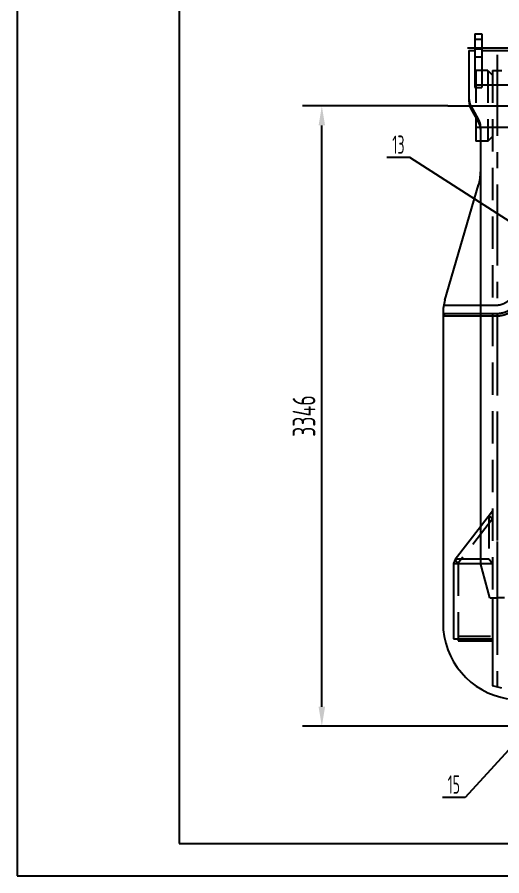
# Model space of a CAD drawing. Header units: millimetres. Extents: x 0 to 14700, y 0 to 10395.
# Drawn here: x 0 to 2616, y 0 to 4632 of the extents above; entities that cross this region are included whole.
import ezdxf
from ezdxf.enums import TextEntityAlignment as Align

# ---------------------------------------------------------------- set-up
doc = ezdxf.new("R2010")
doc.units = ezdxf.units.MM
doc.header["$LTSCALE"] = 350
doc.linetypes.add('F', pattern=[0.75, 0.5, -0.25])
doc.linetypes.add('G', pattern=[2, 1.25, -0.25, 0.25, -0.25])
for name, color, linetype in [('01', 7, 'Continuous'), ('02', 1, 'Continuous'), ('04', 2, 'F'), ('05', 4, 'G'), ('08', 1, 'Continuous'), ('11', 3, 'Continuous')]:
    doc.layers.add(name, color=color, linetype=linetype)
doc.styles.get("Standard").update_dxf_attribs({"font": 'isocp', "width": 0.707, "bigfont": 'intecad.shx'})
doc.dimstyles.new('INTE', dxfattribs={"dimscale": 35, "dimtxt": 3.5, "dimasz": 3, "dimexe": 3, "dimexo": 0, "dimgap": 1, "dimtad": 1, "dimdec": 3, "dimdsep": 46, "dimtxsty": 'Standard', "dimcen": 0, "dimclrd": 1, "dimclre": 1, "dimclrt": 3, "dimadec": 4, "dimazin": 0, "dimtfac": 1, "dimtdec": 3, "dimtmove": 0, "dimatfit": 0, "dimfxl": 1, "dimarcsym": 0})

# ---------------------------------------------------------------- blocks, each defined once
blk = doc.blocks.new('*D113')
at = {"layer": '08', "color": 1, "lineweight": -2}
for p, q in [((2323.8, 4153.1), (1539.5, 4153.1)), ((1644.5, 912.1), (1644.5, 4048.1)), ((4483.6, 807.1), (1539.5, 807.1))]:
    blk.add_line(p, q, dxfattribs=at)
at = {"layer": '08', "color": 1}
for points in [[(1627, 4048.1), (1662, 4048.1), (1644.5, 4153.1)], [(1627, 912.1), (1662, 912.1), (1644.5, 807.1)]]:
    blk.add_solid(points, dxfattribs=at)
at = {"layer": 'Defpoints', "color": 0}
for p in [(1644.5, 4153.1), (2323.8, 4153.1), (4483.6, 807.1)]:
    blk.add_point(p, dxfattribs=at)
at = {"layer": '08', "color": 3, "insert": (1548.2, 2480.1), "char_height": 122.5, "attachment_point": 5, "rotation": 90}
blk.add_mtext('3346', dxfattribs=at)
blk = doc.blocks.new('*U127')
at = {"layer": '01'}
for points in [[(25, 292), (25, 5)], [(25, 5), (415, 5)]]:
    blk.add_lwpolyline(points, dxfattribs=at)
at = {"layer": '02'}
for points in [[(0, 297), (0, 0)], [(0, 0), (420, 0)]]:
    blk.add_lwpolyline(points, dxfattribs=at)

msp = doc.modelspace()

# ---------------------------------------------------------------- hatches: boundary and pattern name
at = {"layer": '02'}
msp.add_hatch(color=256, dxfattribs=at).paths.add_polyline_path([(2311.6213, 3033.0924), (2298.6213, 3033.0924), (2298.6213, 3020.0924)])

# ---------------------------------------------------------------- linework, layer by layer
at = {"layer": '01'}
for p, q in [((2470.6213, 4541.7924), (2508.6213, 4541.7924)), ((2470.6213, 4266.365), (2508.6213, 4266.365)), ((2470.6213, 4251.6147), (2508.6213, 4251.6147)), ((2355.1213, 1685.0924), (2501.1213, 1685.0924)), ((2367.1475, 1710.0924), (2501.1213, 1710.0924)), ((2551.1213, 1500.0924), (2501.1213, 1686.6949)), ((2551.1213, 1500.0924), (2591.1213, 1500.0924)), ((2631.1213, 1500.0924), (2591.1213, 1500.0924)), ((2355.1213, 1279.0924), (2566.1213, 1279.0924)), ((2380.1213, 1279.0924), (2380.1213, 1267.0924)), ((2380.1213, 1267.0924), (2566.1213, 1267.0924)), ((2616.1213, 1012.0924), (2566.1213, 1025.4899))]:
    msp.add_line(p, q, dxfattribs=at)
at = {"layer": '01', "color": 7, "linetype": 'Continuous'}
for p, q in [((2470.6213, 4541.7924), (2470.6213, 4251.6147)), ((2508.6213, 4541.7924), (2508.6213, 4251.6147)), ((2438.6213, 4451.4147), (2438.6213, 4177.9801)), ((2438.6213, 4451.4147), (2470.6213, 4451.4147)), ((2508.6213, 4451.4147), (2673.6213, 4451.4147)), ((2491.5798, 4077.8483), (2448.1627, 4156.1119)), ((2491.5798, 4062.8483), (2448.1627, 4141.1119)), ((2476.1213, 4090.7138), (2476.1213, 3962.0924)), ((2501.1213, 4040.9801), (2501.1213, 1686.6949)), ((2501.1213, 3962.0924), (2476.1213, 3962.0924)), ((2308.8875, 3104.719), (2490.8551, 3726.4658)), ((2302.6233, 3078.0924), (2501.1213, 3078.0924)), ((2311.6213, 3033.0924), (2298.6213, 3020.0924)), ((2298.6213, 3033.0924), (2501.1213, 3033.0924)), ((2298.6213, 3033.0924), (2298.6213, 2383.0492)), ((2298.6213, 3020.0924), (2501.1213, 3020.0924)), ((2298.6213, 2383.0492), (2298.6213, 1364.7738)), ((2501.1213, 1882.9551), (2364.6171, 1706.8275)), ((2364.6171, 1706.8275), (2355.1213, 1685.0924)), ((2355.1213, 1685.0924), (2355.1213, 1279.0924)), ((2364.6171, 1706.8275), (2379.4012, 1685.0924)), ((2566.1213, 1500.0924), (2566.1213, 1025.4899))]:
    msp.add_line(p, q, dxfattribs=at)
for centre, radius, start, end in [((2514.6213, 4192.9801), 76, 180, 209.0195031), ((2514.6213, 4177.9801), 76, 180, 209.0195031), ((2425.1213, 4040.9801), 76, 0, 29.0195031), ((2425.1213, 4025.9801), 76, 0, 29.0195031), ((2246.1213, 3798.0924), 255, 343.6867489, 0), ((2553.6213, 3033.0924), 255, 163.6867489, 180), ((2713.6213, 1364.7738), 415, 180, 260.782598)]:
    msp.add_arc(centre, radius, start, end, dxfattribs=at)
at = {"layer": '02'}
for p, q in [((2119.8287, 3874.4768), (1995.8287, 3874.4768)), ((4121.6136, 2589.7517), (2119.8287, 3874.4768)), ((4112.2599, 2281.0924), (2418.9956, 422.9804)), ((2418.9956, 422.9804), (2294.9956, 422.9804))]:
    msp.add_line(p, q, dxfattribs=at)
at = {"layer": '04', "color": 2, "linetype": 'F'}
for p, q in [((2470.6213, 4513.3924), (2508.6213, 4513.3924)), ((2470.6213, 4460.1457), (2508.6213, 4460.1457)), ((2470.6213, 4418.1924), (2508.6213, 4418.1924)), ((2541.1213, 4344.0924), (2476.1213, 4344.0924)), ((2476.1213, 4344.0924), (2476.1213, 4090.7138)), ((2541.1213, 4344.0924), (2566.1213, 4319.0924)), ((2541.1213, 4344.0924), (2541.1213, 3962.0924)), ((2566.1213, 4344.0924), (2616.1213, 4344.0924)), ((2566.1213, 4344.0924), (2566.1213, 1500.0924)), ((2476.1213, 4267.0924), (2706.1213, 4267.0924)), ((2476.1213, 4039.0924), (2706.1213, 4039.0924)), ((2541.1213, 3962.0924), (2566.1213, 3987.0924)), ((2541.1213, 3962.0924), (2501.1213, 3962.0924)), ((2501.1213, 3078.0924), (2583.6213, 3078.0924)), ((2501.1213, 3033.0924), (2583.6213, 3033.0924)), ((2501.1213, 3033.0924), (2583.6213, 3033.0924)), ((2501.1213, 3020.0924), (2583.6213, 3020.0924)), ((2566.1213, 1966.8229), (2501.1213, 1882.9551)), ((2566.24, 1926.1655), (2379.4012, 1685.0924)), ((2546.4799, 1941.4802), (2566.24, 1926.1655)), ((2546.4799, 1941.4802), (2546.4799, 1710.0924)), ((2380.1213, 1685.0924), (2380.1213, 1279.0924)), ((2501.1213, 1710.0924), (2546.4799, 1710.0924)), ((2501.1213, 1685.0924), (2566.1213, 1685.0924)), ((2546.4799, 1710.0924), (2566.1213, 1685.0924)), ((2380.1213, 1292.0924), (2566.1213, 1292.0924))]:
    msp.add_line(p, q, dxfattribs=at)
for radius, end in [(105, 319.8447479), (150, 310.5416019), (163, 306.7381956)]:
    msp.add_arc((2583.6213, 3183.0924), radius, 270, end, dxfattribs=at)
at = {"layer": '05', "color": 4, "linetype": 'G'}
for p, q in [((2431.3858, 4465.7924), (2760.8298, 4465.7924)), ((2591.1213, 4429.2067), (2591.1213, 964.3663)), ((2323.7957, 4153.0924), (2861.027, 4153.0924)), ((2591.1213, 2420.7016), (2591.1213, 1391.496))]:
    msp.add_line(p, q, dxfattribs=at)

# ---------------------------------------------------------------- block references
at = {"layer": '01', "xscale": 35, "yscale": 35, "zscale": 35}
msp.add_blockref('*U127', (0, 0), dxfattribs=at)

# ---------------------------------------------------------------- texts
at = {"layer": '11', "width": 0.609833}
for s, p, p2 in [('13', (2024.884, 3894.4768), (2090.7735, 3894.4768)), ('15', (2324.0508, 442.9804), (2389.9404, 442.9804))]:
    msp.add_text(s, height=98.99495, dxfattribs=at).set_placement(p, p2, align=Align.FIT)

# ---------------------------------------------------------------- dimensions: what is measured, and where the dimension line sits
at = {"layer": '08'}
dim = msp.add_linear_dim(base=(1644.4647, 4153.0924), p1=(4483.6213, 807.0924), p2=(2323.7957, 4153.0924), angle=90, dimstyle='INTE', dxfattribs=at)
dim.commit()
dim.dimension.update_dxf_attribs({"geometry": '*D113', "text_midpoint": (1548.2147, 2480.0924)})

doc.saveas('drawing.dxf')
